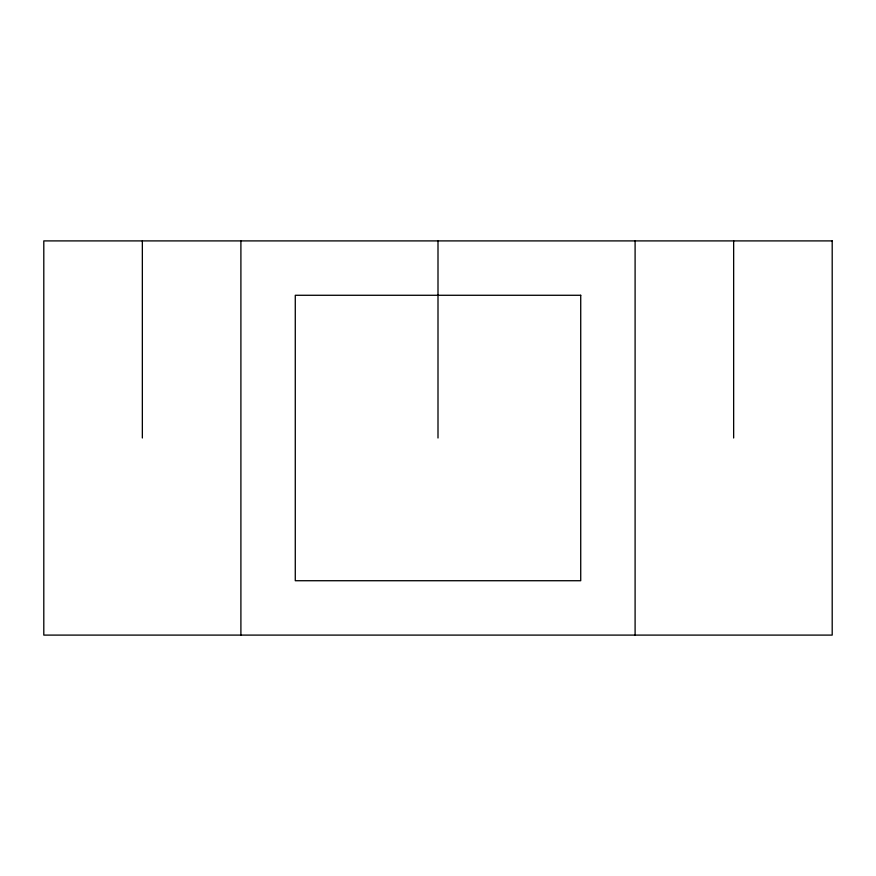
<?xml version="1.0" encoding="UTF-8"?>
<svg xmlns="http://www.w3.org/2000/svg" width="876" height="876" viewBox="0 0 876 876"><rect width="100%" height="100%" fill="white"/><g stroke="black" fill="none" stroke-linecap="round" stroke-linejoin="round"><path stroke-width="1.31" d="M733.65 240.9L733.65 438M635.1 240.9L635.1 635.1M438 240.9L438 438M240.9 240.9L240.9 635.1M142.35 240.9L142.35 438M832.2 240.9L43.8 240.9L43.8 635.1L832.2 635.1L832.2 240.9M580.722 295.278L295.278 295.278L295.278 580.722L580.722 580.722L580.722 295.278"/></g></svg>
